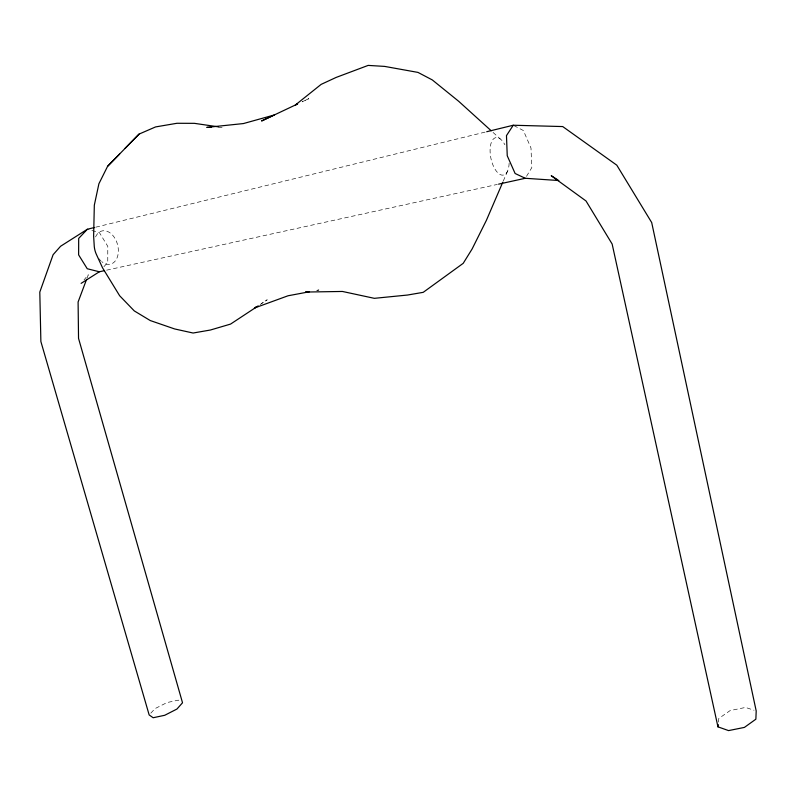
<?xml version="1.0" encoding="UTF-8"?>
<svg xmlns="http://www.w3.org/2000/svg" width="796" height="796" viewBox="0 0 796 796"><rect width="100%" height="100%" fill="white"/><g stroke="black" fill="none" stroke-linecap="round" stroke-linejoin="round"><path stroke-width="0.6" stroke-dasharray="3.98 2.98" d="M718.41 722.101L718.738 718.529L730.141 710.569L745.524 707.435L754.061 710.241M87.033 278.172L88.306 274.769L83.998 279.933M503.271 181.09L507.609 171.001M526.474 176.354L531.788 167.677L530.992 148.046L523.39 130.534L513.241 125.241M103.928 266.69L107.758 262.461L107.778 246.332L99.41 232.611L87.371 229.238M150.822 713.156L154.971 708.649L167.031 702.56L178.374 700.132L180.443 701.455M260.183 304.53L267.217 299.774L261.307 303.594M95.819 227.168L485.5 132.017M106.614 270.172L497.381 184.413M316.599 290.431L318.977 289.983L315.306 290.55M218.572 127.39L222.104 127.39M493.032 132.415L500.266 138.972M509.122 163.23A19.084 8.905 78.5 0 1 497.4 172.374A19.084 8.905 78.5 0 1 490.883 143.847A19.084 8.905 78.5 0 1 504.913 144.802M95.57 236.939A17.134 11.661 75 0 1 111.569 234.124A17.134 11.661 75 0 1 117.311 257.237A17.134 11.661 75 0 1 101.699 261.605M100.983 260.969A17.134 11.661 75 0 1 98.943 258.72M308.778 98.674L302.112 101.828L308.778 98.674"/><path stroke-width="1.19" d="M486.704 131.718L513.241 125.241L562.712 126.564L616.791 165.17L651.695 222.542L756.2 710.937L755.872 719.186L744.409 727.405L728.569 730.599L717.962 726.847L718.181 724.469M86.605 279.306L78.098 302.002L78.535 338.35L182.523 702.778L176.951 709.037L164.742 715.276L153.16 717.743L149.16 714.947L40.875 341.514L39.8 292.092L53.113 254.7L60.596 246.253L87.371 229.238L94.615 227.467M502.783 182.214L486.396 220.333L472.108 248.989L463.212 263.327L423.223 292.331L407.532 295.037L374.349 298.331L342.419 291.455L305.535 292.052L307.972 291.674M218.492 126.862L194.403 123.34L176.951 123.281L155.588 126.922L139.031 134.106L107.599 166.314L98.903 183.757L94.326 205.159L93.629 236.104L94.266 246.442A17.134 11.661 75 0 0 96.684 255.048L102.505 267.745L119.639 295.734L134.275 310.908L150.255 320.549L174.642 328.947L193.09 333.026L210.353 330.032L230.561 324.091L258.173 305.883M513.241 125.241L506.475 135.619L507.241 155.757L515.121 173.498L525.29 178.284L558.822 180.533M87.371 229.238L78.685 238.422L78.625 254.879L87.252 268.74L99.331 271.774L104.186 270.71M125.151 148.265L139.031 134.106M107.599 166.314L119.639 154.026M256.382 306.768L254.402 308.042L288.043 295.774L309.455 291.764M81.112 283.376L99.331 271.774M498.595 184.145L525.29 178.284M211.507 127.39L206.801 127.39L243.427 123.559L274.322 114.962L261.595 120.972L297.664 103.928L295.366 105.012L321.146 84.376L336.131 77.431L368.17 65.401L384.657 66.406L417.98 72.406L432.298 79.928L458.665 101.271L491.222 130.773M557.867 179.926L551.22 175.707L586.015 200.97L612.144 244.024L717.962 726.847"/></g></svg>
